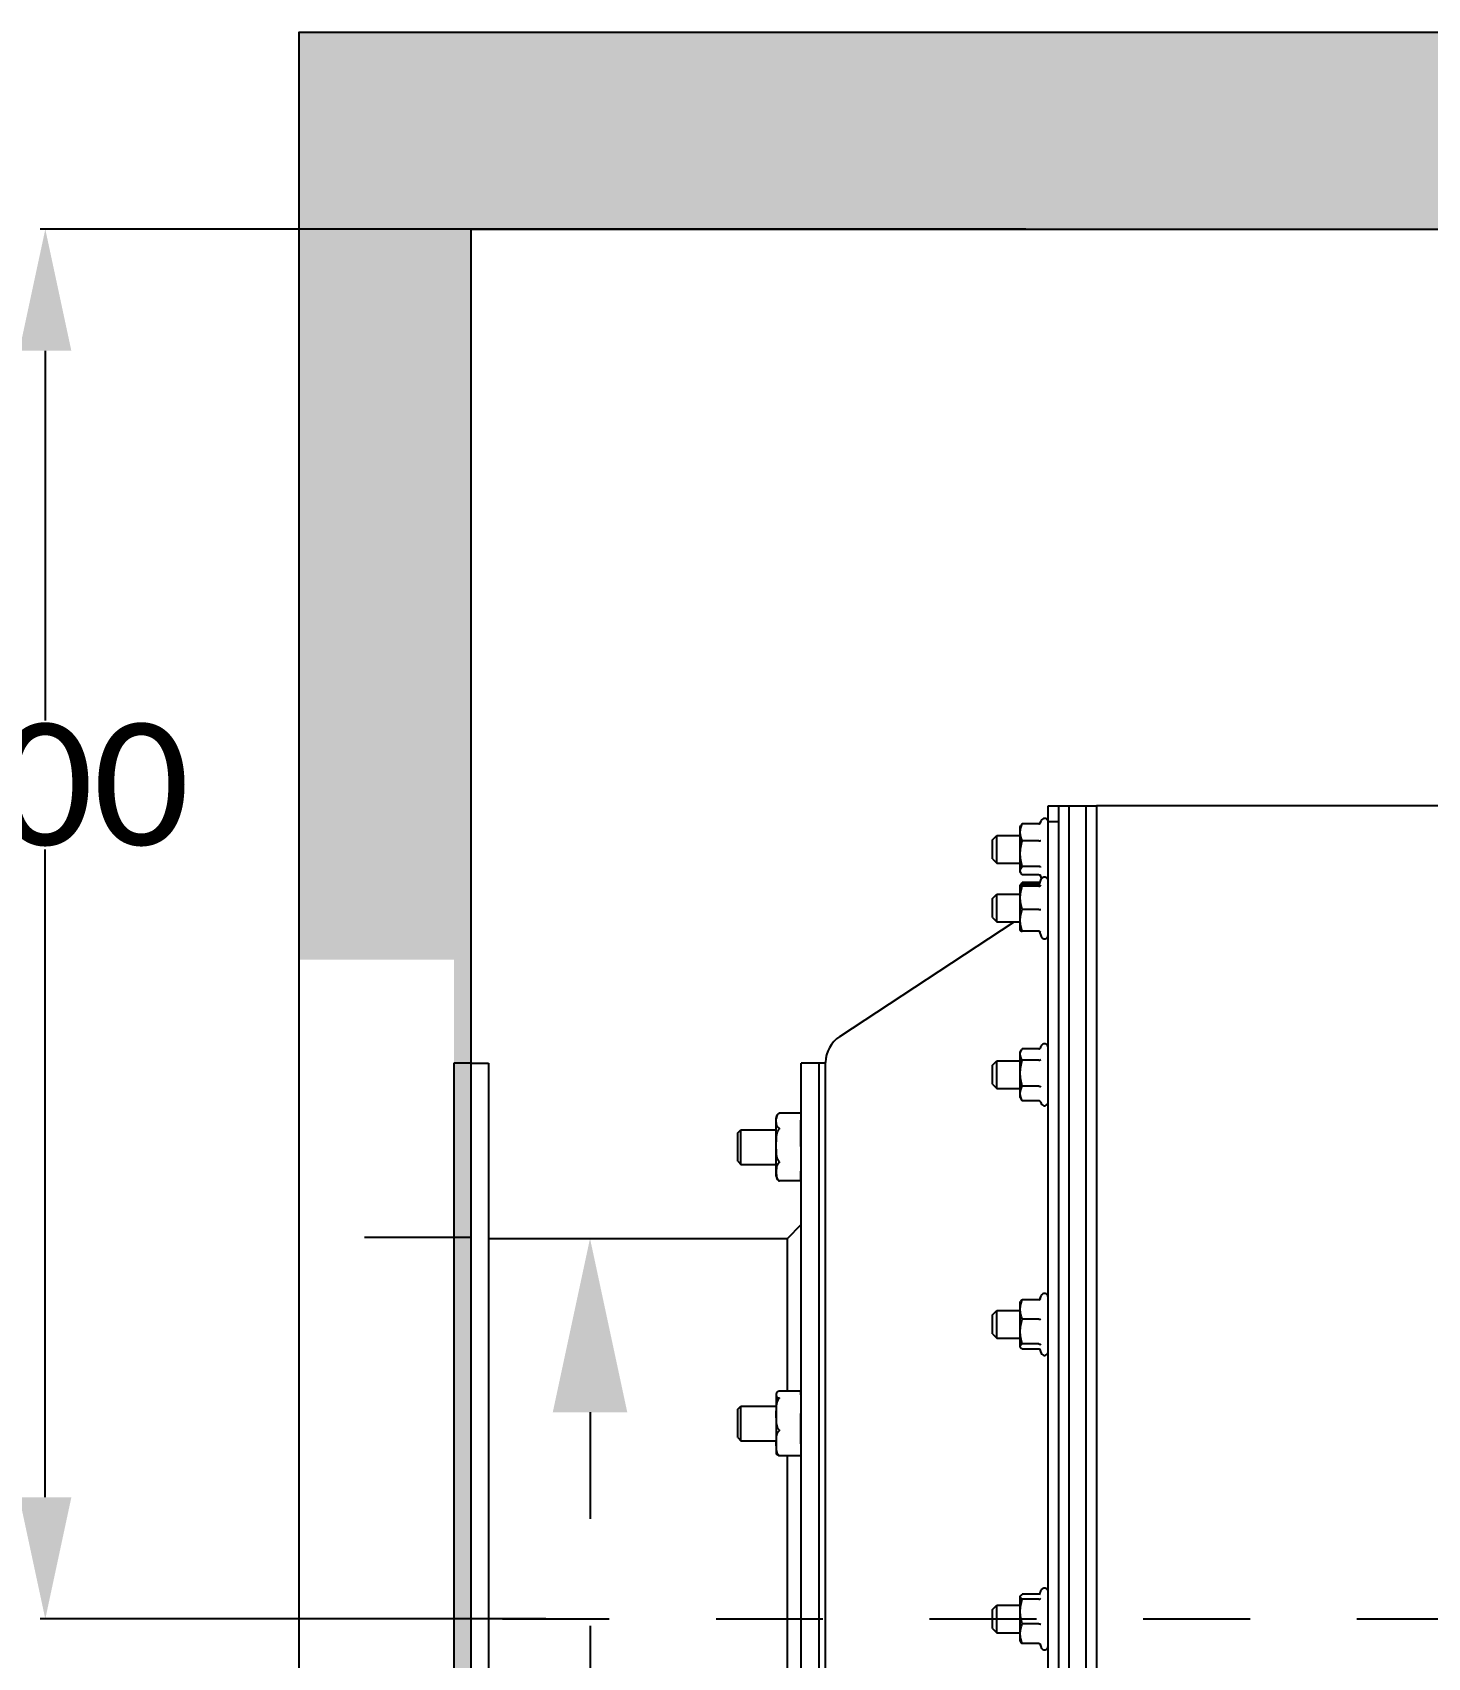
# Model space of a CAD drawing. Header units: millimetres. Extents: x 6781 to 13993, y -7973 to 4183.
# Drawn here: x 10016.4 to 10417.9, y -1664.2 to -1196.5 of the extents above; entities that cross this region are included whole.
import ezdxf

# ---------------------------------------------------------------- set-up
doc = ezdxf.new("R2010")
doc.units = ezdxf.units.MM
doc.header["$LTSCALE"] = 307.34
doc.header["$PDMODE"] = 3
doc.header["$PDSIZE"] = 8
doc.linetypes.add('DASHED', pattern=[0.2, 0.1, -0.1])
doc.layers.get('0').update_dxf_attribs({"linetype": 'CONTINUOUS'})
doc.layers.get('Defpoints').update_dxf_attribs({"linetype": 'CONTINUOUS'})
doc.styles.get("Standard").update_dxf_attribs({"font": 'calibri.ttf'})
doc.dimstyles.get("Standard").update_dxf_attribs({"dimtxt": 35, "dimasz": 35, "dimexe": 1.5, "dimexo": 1, "dimtad": 1, "dimdsep": 46, "dimtxsty": 'Standard', "dimblk": '_FILLED', "dimblk1": '_FILLED', "dimblk2": '_FILLED', "dimcen": 0.09, "dimazin": 2, "dimtol": 1, "dimtp": 0.01, "dimtm": 0.01, "dimtfac": 1, "dimtofl": 0, "dimtmove": 0, "dimatfit": 3, "dimldrblk": '_FILLED', "dimfxl": 1, "dimtolj": 1, "dimarcsym": 0})

# ---------------------------------------------------------------- blocks, each defined once
blk = doc.blocks.new('_FILLED')
at = {"color": 0, "linetype": 'ByBlock'}
blk.add_solid([(0, 0), (-1, 0.2143), (-1, -0.2143)], dxfattribs=at)
blk = doc.blocks.new('*D917')
at = {"color": 0, "linetype": 'Continuous', "lineweight": -2}
for p, q in [((10302.23, -1253.11), (10018.57, -1253.11)), ((10020.07, -1288.11), (10020.07, -1394.56)), ((10020.07, -1618.11), (10020.07, -1431.67)), ((10164.1, -1653.11), (10018.57, -1653.11))]:
    blk.add_line(p, q, dxfattribs=at)
at = {"layer": 'Defpoints', "color": 0}
for p in [(10020.07, -1253.11), (10303.23, -1253.11), (10165.1, -1653.11)]:
    blk.add_point(p, dxfattribs=at)
at = {"color": 0, "linetype": 'ByBlock', "lineweight": -2, "xscale": 35, "yscale": 35, "zscale": 35}
for p, rotation in [((10020.07, -1253.11), 90), ((10020.07, -1653.11), 270)]:
    blk.add_blockref('_FILLED', p, dxfattribs=dict(at, rotation=rotation))
at = {"color": 0, "lineweight": 25, "insert": (10020.07, -1413.11), "char_height": 35, "attachment_point": 5}
blk.add_mtext('\\A1;\\A1;400', dxfattribs=at)
blk = doc.blocks.new('*D919')
at = {"color": 0, "linetype": 'DASHED', "lineweight": -2}
for p, q in [((10177.32, -1543.61), (10178.34, -1543.61)), ((10176.84, -1593.61), (10176.84, -1712.61)), ((10176.84, -1762.61), (10176.84, -1819.62)), ((10177.32, -1762.61), (10178.34, -1762.61)), ((10176.84, -1819.62), (10126.84, -1819.62))]:
    blk.add_line(p, q, dxfattribs=at)
at = {"layer": 'Defpoints', "color": 0}
for p in [(10176.32, -1543.61), (10176.32, -1762.61), (10176.84, -1762.61)]:
    blk.add_point(p, dxfattribs=at)
at = {"color": 0, "linetype": 'ByBlock', "lineweight": -2, "xscale": 50, "yscale": 50, "zscale": 50}
for p, rotation in [((10176.84, -1543.61), 90), ((10176.84, -1762.61), 270)]:
    blk.add_blockref('_FILLED', p, dxfattribs=dict(at, rotation=rotation))
at = {"color": 0, "lineweight": 25, "insert": (10086.79, -1819.62), "char_height": 35, "attachment_point": 5}
blk.add_mtext('\\A1;220', dxfattribs=at)

msp = doc.modelspace()

# ---------------------------------------------------------------- hatches: boundary and pattern name
at = {"linetype": 'Continuous', "lineweight": 25}
h = msp.add_hatch(dxfattribs=at)
h.set_pattern_fill('AR-SAND', color=0)
h.set_pattern_definition([(37.5, (6054.38, -4100.936), (-1.60003, 48.94132), [0, -38.608, 0, -43.18, 0, -41.275]), (7.5, (6054.38, -4100.936), (44.9523, 71.6825), [0, -20.828, 0, -34.798, 0, -13.335]), (327.5, (6023.138, -4100.936), (79.09924, 0.14372), [0, -12.7, 0, -45.72, 0, -59.69]), (317.5, (6023.14, -4100.936), (76.35565, 22.2929), [0, -6.35, 0, -29.972, 0, -34.29])])
h.paths.add_polyline_path([(10093.01789, -1463.33666), (10093.01789, -1682.61714), (10137.64937, -1682.61714), (10137.64937, -1463.33666)])
h.paths.add_polyline_path([(10142.64937, -1253.11222), (11916.29529, -1253.11222), (11916.29529, -1196.49948), (10093.01789, -1196.49948), (10093.01789, -1253.11222), (10093.01789, -2238.37461), (10142.64937, -2238.37461)])

# ---------------------------------------------------------------- linework, layer by layer
at = {"color": 0, "linetype": 'Continuous', "lineweight": 25}
for p, q in [((10142.64937, -1573.11222), (10142.64937, -1253.11222)), ((10308.64937, -1887.11222), (10308.64937, -1419.11222)), ((10308.64937, -1419.11222), (10319.64937, -1419.11222)), ((10311.64937, -1419.11222), (10311.64937, -1887.11222)), ((10314.64937, -1419.11222), (10314.64937, -1887.11222)), ((10319.64937, -1887.11993), (10319.64937, -1419.10451)), ((10319.64937, -1419.10451), (10322.64937, -1419.10451)), ((10322.64937, -1419.10451), (10322.64937, -1887.11993)), ((10783.59806, -1419.11222), (10322.64937, -1419.11222)), ((10300.64937, -1425.11222), (10300.86865, -1424.7324)), ((10300.64937, -1438.11222), (10300.64937, -1425.11222)), ((10306.0423, -1424.2414), (10301.22992, -1424.2414)), ((10306.43375, -1424.05614), (10306.68499, -1423.36584)), ((10308.64937, -1423.60846), (10311.64937, -1423.60846)), ((10292.64937, -1428.86222), (10293.89937, -1427.61222)), ((10292.64937, -1434.36222), (10292.64937, -1428.86222)), ((10293.89937, -1435.61222), (10293.89937, -1427.61222)), ((10293.89937, -1427.61222), (10300.64937, -1427.61222)), ((10306.0423, -1429.15289), (10301.22992, -1429.15289)), ((10292.64937, -1434.36222), (10293.89937, -1435.61222)), ((10293.89937, -1435.61222), (10300.64937, -1435.61222)), ((10300.64937, -1438.11222), (10300.86865, -1438.49203)), ((10306.0423, -1436.52371), (10301.22992, -1436.52371)), ((10306.0423, -1438.98303), (10301.22992, -1438.98303)), ((10306.17358, -1441.63161), (10306.68499, -1440.22653)), ((10306.31807, -1438.85047), (10306.68499, -1439.85859)), ((10306.31866, -1438.84978), (10306.31887, -1438.85037)), ((10292.64937, -1445.7229), (10293.89937, -1444.4729)), ((10293.89937, -1452.4729), (10293.89937, -1444.4729)), ((10293.89937, -1444.4729), (10300.64937, -1444.4729)), ((10300.64937, -1454.9729), (10300.64937, -1441.98416)), ((10300.65591, -1441.96156), (10300.85093, -1441.62377)), ((10306.0423, -1441.12136), (10301.22992, -1441.12136)), ((10306.0423, -1441.76337), (10301.22992, -1441.76337)), ((10306.0423, -1442.20494), (10301.22992, -1442.20494)), ((10306.17393, -1441.63173), (10306.17344, -1441.63303)), ((10292.64937, -1451.2229), (10292.64937, -1445.7229)), ((10306.0423, -1448.91446), (10301.22992, -1448.91446)), ((10248.709, -1485.44619), (10298.91832, -1452.4729)), ((10292.64937, -1451.2229), (10293.89937, -1452.4729)), ((10293.89937, -1452.4729), (10300.64937, -1452.4729)), ((10300.64937, -1454.9729), (10300.65588, -1454.98418)), ((10306.0423, -1455.18242), (10301.22992, -1455.18242)), ((10306.17392, -1455.31406), (10306.17344, -1455.31279)), ((10306.17358, -1455.31418), (10306.68499, -1456.71927)), ((10300.64937, -1489.98806), (10301.06743, -1489.26396)), ((10300.64937, -1502.98806), (10300.64937, -1489.98806)), ((10306.0423, -1489.00197), (10301.22992, -1489.00197)), ((10306.45346, -1488.87898), (10306.68499, -1488.24169)), ((10142.64937, -1813.11222), (10142.64937, -1493.11222)), ((10142.64937, -1493.11222), (10147.64937, -1493.11222)), ((10147.64937, -1493.11222), (10147.64937, -1813.11222)), ((10237.64937, -1813.11222), (10237.64937, -1493.11222)), ((10244.64937, -1493.11222), (10237.64937, -1493.11222)), ((10242.64937, -1493.11222), (10242.64937, -1813.11222)), ((10244.64937, -1813.25543), (10244.64937, -1492.96901)), ((10292.64937, -1493.73807), (10293.89937, -1492.48807)), ((10292.64937, -1499.23807), (10292.64937, -1493.73807)), ((10293.89937, -1500.48807), (10293.89937, -1492.48807)), ((10293.89937, -1492.48807), (10300.64937, -1492.48807)), ((10306.0423, -1492.2772), (10301.22992, -1492.2772)), ((10292.64937, -1499.23807), (10293.89937, -1500.48807)), ((10293.89937, -1500.48807), (10300.64937, -1500.48807)), ((10306.0423, -1499.76329), (10301.22992, -1499.76329)), ((10300.64937, -1502.98806), (10301.06743, -1503.71217)), ((10306.0423, -1503.97415), (10301.22992, -1503.97415)), ((10306.52407, -1504.2923), (10306.68499, -1504.73443)), ((10306.56325, -1504.37941), (10306.55226, -1504.35124)), ((10230.44937, -1525.71688), (10230.44937, -1508.88697)), ((10230.47626, -1508.88922), (10230.47689, -1508.8823)), ((10230.47636, -1508.88922), (10230.47694, -1508.8823)), ((10237.56886, -1507.54776), (10231.32987, -1507.54776)), ((10237.44937, -1509.59245), (10237.44937, -1517.11087)), ((10237.44937, -1509.59245), (10237.64937, -1509.59245)), ((10237.64937, -1510.03418), (10237.44937, -1510.03418)), ((10219.34937, -1513.22193), (10220.26937, -1512.30193)), ((10219.34937, -1521.38193), (10219.34937, -1513.22193)), ((10220.26937, -1522.30193), (10220.26937, -1512.30193)), ((10220.26937, -1512.30193), (10230.44937, -1512.30193)), ((10237.44937, -1511.05193), (10237.64937, -1511.05193)), ((10237.64937, -1517.11087), (10237.44937, -1517.11087)), ((10219.34937, -1521.38193), (10220.26937, -1522.30193)), ((10220.26937, -1522.30193), (10230.44937, -1522.30193)), ((10237.44937, -1524.26605), (10237.44937, -1527.0561)), ((10237.44937, -1524.26605), (10237.64937, -1524.26605)), ((10237.44937, -1527.0561), (10231.32987, -1527.0561)), ((10237.64937, -1524.76074), (10237.44937, -1524.76074)), ((10237.64937, -1525.46515), (10237.44937, -1525.46515)), ((10237.58167, -1526.86894), (10237.44937, -1526.86894)), ((10233.64937, -1543.61222), (10237.64937, -1539.61222)), ((10147.64937, -1543.61222), (10233.64937, -1543.61222)), ((10233.64937, -1587.56072), (10233.64937, -1543.61222)), ((10300.64937, -1561.84784), (10300.72799, -1561.71166)), ((10300.64937, -1574.84784), (10300.64937, -1561.84784)), ((10306.0423, -1561.22487), (10301.22992, -1561.22487)), ((10306.30308, -1561.15075), (10306.68499, -1560.10146)), ((10292.64937, -1565.59784), (10293.89937, -1564.34784)), ((10292.64937, -1571.09784), (10292.64937, -1565.59784)), ((10293.89937, -1572.34784), (10293.89937, -1564.34784)), ((10293.89937, -1564.34784), (10300.64937, -1564.34784)), ((10292.64937, -1571.09784), (10293.89937, -1572.34784)), ((10306.0423, -1566.83514), (10301.22992, -1566.83514)), ((10293.89937, -1572.34784), (10300.64937, -1572.34784)), ((10300.64937, -1574.84784), (10300.72799, -1574.98401)), ((10306.0423, -1573.9581), (10301.22992, -1573.9581)), ((10306.0423, -1575.4708), (10301.22992, -1575.4708)), ((10306.22259, -1575.32074), (10306.22364, -1575.32364)), ((10306.22264, -1575.3239), (10306.68499, -1576.59421)), ((10230.44937, -1588.44281), (10230.44937, -1605.2727)), ((10237.44937, -1587.56072), (10231.29912, -1587.56072)), ((10237.44937, -1587.56072), (10237.44937, -1588.59563)), ((10237.64937, -1588.59563), (10237.44937, -1588.59563)), ((10219.34937, -1592.77775), (10220.26937, -1591.85775)), ((10219.34937, -1600.93775), (10219.34937, -1592.77775)), ((10220.26937, -1601.85775), (10220.26937, -1591.85775)), ((10220.26937, -1591.85775), (10230.44937, -1591.85775)), ((10237.44937, -1593.94514), (10237.44937, -1602.73475)), ((10237.44937, -1593.94514), (10237.64937, -1593.94514)), ((10219.34937, -1600.93775), (10220.26937, -1601.85775)), ((10220.26937, -1601.85775), (10230.44937, -1601.85775)), ((10237.64937, -1602.73475), (10237.44937, -1602.73475)), ((10237.59961, -1606.15479), (10231.29912, -1606.15479)), ((10233.64937, -1700.61836), (10233.64937, -1606.15479)), ((10306.0423, -1646.02102), (10301.22992, -1646.02102)), ((10306.21678, -1646.15512), (10306.21573, -1646.15798)), ((10306.21584, -1646.15483), (10306.68499, -1644.86585)), ((10292.64937, -1650.36222), (10293.89937, -1649.11222)), ((10292.64937, -1655.86222), (10292.64937, -1650.36222)), ((10293.89937, -1657.11222), (10293.89937, -1649.11222)), ((10293.89937, -1649.11222), (10300.64937, -1649.11222)), ((10300.64937, -1646.61222), (10300.71796, -1646.4934)), ((10300.64937, -1659.61222), (10300.64937, -1646.61222)), ((10306.0423, -1647.43678), (10301.22992, -1647.43678)), ((10306.0423, -1654.52798), (10301.22992, -1654.52798)), ((10292.64937, -1655.86222), (10293.89937, -1657.11222)), ((10293.89937, -1657.11222), (10300.64937, -1657.11222)), ((10300.64937, -1659.61222), (10300.71796, -1659.73103)), ((10306.0423, -1660.20341), (10301.22992, -1660.20341)), ((10306.28836, -1660.26885), (10306.68499, -1661.35859))]:
    msp.add_line(p, q, dxfattribs=at)
at = {"linetype": 'DASHED', "lineweight": 25}
for p, q in [((10142.64937, -1493.11222), (10137.64937, -1493.11222)), ((10142.64937, -1543.33666), (10093.01789, -1543.33666))]:
    msp.add_line(p, q, dxfattribs=at)
at = {"linetype": 'Continuous', "lineweight": 25}
msp.add_line((10137.64937, -1493.11222), (10137.64937, -1813.11222), dxfattribs=at)
at = {"color": 0, "linetype": 'DASHED', "lineweight": 25}
msp.add_line((10151.64937, -1653.11222), (11018.32138, -1653.11222), dxfattribs=at)
at = {"color": 0, "linetype": 'Continuous', "lineweight": 25}
for points in [[(10142.64937, -1253.11222), (11916.29529, -1253.11222), (11916.29529, -1196.49948), (10093.01789, -1196.49948), (10093.01789, -1253.11222)], [(10093.01789, -1253.11222), (10093.01789, -2238.37461), (10142.64937, -2238.37461), (10142.64937, -1253.11222)], [(10306.06724, -1441.79255), (10306.06452, -1441.79397), (10306.05814, -1441.79748), (10306.05588, -1441.79882), (10306.05782, -1441.79751), (10306.06552, -1441.79172), (10306.07797, -1441.78102), (10306.09444, -1441.76462), (10306.11567, -1441.73943), (10306.1398, -1441.70387), (10306.16314, -1441.6587), (10306.17344, -1441.63303)], [(10306.17344, -1455.31279), (10306.16314, -1455.28711), (10306.13979, -1455.24193), (10306.11567, -1455.20637), (10306.09843, -1455.18593)]]:
    msp.add_lwpolyline(points, dxfattribs=at)
for centre, radius, start, end in [((10305.93292, -1423.60873), 0.67223, 331.2146735, 339.6617129), ((10307.63664, -1423.71222), 1.01272, 22.2222222, 160), ((10307.63664, -1440.5729), 1.01272, 0, 160), ((10307.63664, -1439.51222), 1.01272, 200, 211.6042836), ((10307.63664, -1439.51222), 1.01272, 328.4101647, 0), ((10306.04196, -1441.25756), 0.50583, 270.0135533, 276.4232073), ((10307.63664, -1456.3729), 1.01272, 200, 0), ((10253.64937, -1492.96901), 9, 123.2935633, 180), ((10305.41123, -1491.77462), 5.01706, 146.4514414, 149.9720584), ((10307.63664, -1488.58806), 1.01272, 0, 160), ((10305.4169, -1501.1977), 5.02389, 210.0330714, 213.5489814), ((10305.91807, -1504.61471), 0.68674, 22.5622118, 28.0159757), ((10307.63664, -1504.38806), 1.01272, 200, 0), ((10231.92937, -1508.88697), 1.48, 131.321675, 180), ((10234.65491, -1509.26551), 4.19556, 174.8543089, 175.7977962), ((10231.8247, -1508.73729), 1.30122, 148.6363185, 150.77222), ((10231.76762, -1508.70125), 1.23372, 131.3755347, 148.6856852), ((10231.92937, -1525.71688), 1.48, 180, 228.678325), ((10307.63664, -1560.44784), 1.01272, 0, 160), ((10307.63664, -1576.24784), 1.01272, 200, 0), ((10231.92937, -1588.4428), 1.48, 169.4926607, 180), ((10231.92937, -1605.27271), 1.48, 180, 190.5073393), ((10307.63664, -1645.21222), 1.01272, 0, 160), ((10307.63664, -1661.01222), 1.01272, 200, 0)]:
    msp.add_arc(centre, radius, start, end, dxfattribs=at)
for points, knots in [([(10300.64937, -1426.69714), (10300.64937, -1426.28015), (10300.76479, -1425.43208), (10301.05685, -1424.63373), (10301.22992, -1424.2414)], [0, 0, 0, 0, 0.493017324, 1, 1, 1, 1]), ([(10301.22992, -1424.2414), (10301.19478, -1424.28129), (10301.06326, -1424.43625), (10300.944, -1424.60236), (10300.86902, -1424.73243)], [0, 0, 0, 0, 0.261517946, 1, 1, 1, 1]), ([(10306.0423, -1424.2414), (10306.1162, -1424.24142), (10306.26514, -1424.20397), (10306.38444, -1424.11086), (10306.43394, -1424.0563)], [0, 0, 0, 0, 0.500782916, 1, 1, 1, 1]), ([(10301.22992, -1429.15289), (10301.05685, -1428.76057), (10300.76498, -1427.96216), (10300.64937, -1427.11414), (10300.64937, -1426.69714)], [0, 0, 0, 0, 0.506977623, 1, 1, 1, 1]), ([(10300.64937, -1432.8383), (10300.64937, -1432.21524), (10300.76078, -1430.96661), (10301.054, -1429.75138), (10301.22992, -1429.15289)], [0, 0, 0, 0, 0.499701303, 1, 1, 1, 1]), ([(10306.04208, -1429.15288), (10306.15033, -1429.15291), (10306.33019, -1429.13301), (10306.50881, -1429.06877), (10306.56325, -1429.01975)], [0, 0, 0, 0, 0.596379764, 1, 1, 1, 1]), ([(10301.22992, -1436.52371), (10301.054, -1435.92523), (10300.76097, -1434.70996), (10300.64937, -1433.46136), (10300.64937, -1432.8383)], [0, 0, 0, 0, 0.50029841, 1, 1, 1, 1]), ([(10300.64937, -1437.75337), (10300.64937, -1437.53971), (10300.78453, -1437.07897), (10301.0666, -1436.70909), (10301.22992, -1436.52371)], [0, 0, 0, 0, 0.463752091, 1, 1, 1, 1]), ([(10300.86907, -1438.492), (10300.83482, -1438.43257), (10300.716, -1438.20348), (10300.64937, -1437.94321), (10300.64937, -1437.75337)], [0, 0, 0, 0, 0.265419785, 1, 1, 1, 1]), ([(10301.22992, -1438.98303), (10301.19478, -1438.94314), (10301.06328, -1438.78818), (10300.94404, -1438.62207), (10300.86907, -1438.492)], [0, 0, 0, 0, 0.261523602, 1, 1, 1, 1]), ([(10306.43397, -1439.16827), (10306.38442, -1439.1137), (10306.26506, -1439.02052), (10306.11603, -1438.983), (10306.04208, -1438.98302)], [0, 0, 0, 0, 0.499197669, 1, 1, 1, 1]), ([(10306.56325, -1436.78959), (10306.51909, -1436.7102), (10306.3573, -1436.57047), (10306.15291, -1436.5237), (10306.0423, -1436.52371)], [0, 0, 0, 0, 0.450958758, 1, 1, 1, 1]), ([(10301.22992, -1442.20494), (10301.14961, -1442.18857), (10301.00761, -1442.15818), (10300.82378, -1442.10359), (10300.70699, -1442.05982), (10300.64937, -1442.00715), (10300.64937, -1441.98416)], [0, 0, 0, 0, 0.386672176, 0.688312366, 0.891510524, 1, 1, 1, 1]), ([(10300.64937, -1445.5597), (10300.64937, -1444.99213), (10300.76145, -1443.85182), (10301.0545, -1442.74816), (10301.22992, -1442.20494)], [0, 0, 0, 0, 0.498563985, 1, 1, 1, 1]), ([(10300.65597, -1441.96162), (10300.65662, -1441.96051), (10300.65801, -1441.9583), (10300.65953, -1441.95616), (10300.66033, -1441.9551)], [0, 0, 0, 0, 0.490416763, 1, 1, 1, 1]), ([(10300.66033, -1441.9551), (10300.67677, -1441.93322), (10300.74089, -1441.89613), (10300.86153, -1441.85142), (10301.03106, -1441.80577), (10301.15911, -1441.77781), (10301.22992, -1441.76337)], [0, 0, 0, 0, 0.13538647, 0.350938119, 0.642518295, 1, 1, 1, 1]), ([(10300.71816, -1441.91087), (10300.72655, -1441.88662), (10300.76377, -1441.78781), (10300.81121, -1441.693), (10300.85113, -1441.62378)], [0, 0, 0, 0, 0.243052957, 1, 1, 1, 1]), ([(10300.85113, -1441.62378), (10300.87601, -1441.58065), (10300.98773, -1441.40266), (10301.12173, -1441.2395), (10301.22992, -1441.12136)], [0, 0, 0, 0, 0.237148951, 1, 1, 1, 1]), ([(10306.0423, -1441.12136), (10306.0781, -1441.12138), (10306.21952, -1441.10485), (10306.34915, -1441.02516), (10306.42231, -1440.94906)], [0, 0, 0, 0, 0.253211036, 1, 1, 1, 1]), ([(10306.0423, -1442.20494), (10306.1549, -1442.20495), (10306.37485, -1442.1349), (10306.52197, -1441.96033), (10306.56324, -1441.86562)], [0, 0, 0, 0, 0.521491744, 1, 1, 1, 1]), ([(10301.22992, -1448.91446), (10301.0545, -1448.37124), (10300.76164, -1447.26755), (10300.64937, -1446.12728), (10300.64937, -1445.5597)], [0, 0, 0, 0, 0.501434908, 1, 1, 1, 1]), ([(10300.64937, -1452.04844), (10300.64937, -1451.51789), (10300.76202, -1450.44971), (10301.05492, -1449.42072), (10301.22992, -1448.91446)], [0, 0, 0, 0, 0.497606733, 1, 1, 1, 1]), ([(10306.04208, -1448.91445), (10306.14956, -1448.91444), (10306.32327, -1448.91977), (10306.4976, -1448.92776), (10306.56325, -1448.93837)], [0, 0, 0, 0, 0.61776213, 1, 1, 1, 1]), ([(10301.22992, -1455.18242), (10301.05492, -1454.67617), (10300.76221, -1453.64714), (10300.64937, -1452.57899), (10300.64937, -1452.04844)], [0, 0, 0, 0, 0.502391474, 1, 1, 1, 1]), ([(10300.65596, -1454.98418), (10300.65661, -1454.98528), (10300.658, -1454.9875), (10300.65952, -1454.98963), (10300.66031, -1454.9907)], [0, 0, 0, 0, 0.490427871, 1, 1, 1, 1]), ([(10300.66031, -1454.9907), (10300.67674, -1455.01258), (10300.74084, -1455.04968), (10300.86148, -1455.09438), (10301.03104, -1455.14002), (10301.1591, -1455.16799), (10301.22992, -1455.18242)], [0, 0, 0, 0, 0.13532321, 0.350867545, 0.642490406, 1, 1, 1, 1]), ([(10306.56325, -1455.54564), (10306.53266, -1455.47053), (10306.43709, -1455.32877), (10306.29099, -1455.23795), (10306.21082, -1455.2107)], [0, 0, 0, 0, 0.489219166, 1, 1, 1, 1]), ([(10300.64937, -1490.63959), (10300.64937, -1490.40551), (10300.73393, -1489.92029), (10300.94299, -1489.48002), (10301.06755, -1489.26397)], [0, 0, 0, 0, 0.484173926, 1, 1, 1, 1]), ([(10301.22992, -1492.2772), (10301.06182, -1492.02309), (10300.77375, -1491.50776), (10300.64937, -1490.92038), (10300.64937, -1490.63959)], [0, 0, 0, 0, 0.520401162, 1, 1, 1, 1]), ([(10306.04208, -1489.00198), (10306.07657, -1489.002), (10306.21341, -1488.98639), (10306.33915, -1488.91059), (10306.4112, -1488.83804)], [0, 0, 0, 0, 0.25224191, 1, 1, 1, 1]), ([(10300.64937, -1496.02025), (10300.64937, -1495.38751), (10300.76068, -1494.11997), (10301.05392, -1492.88531), (10301.22992, -1492.2772)], [0, 0, 0, 0, 0.4998705, 1, 1, 1, 1]), ([(10301.22992, -1499.76329), (10301.05392, -1499.15518), (10300.76088, -1497.9205), (10300.64937, -1496.65298), (10300.64937, -1496.02025)], [0, 0, 0, 0, 0.500129334, 1, 1, 1, 1]), ([(10306.0423, -1492.2772), (10306.09982, -1492.27719), (10306.29021, -1492.25754), (10306.48933, -1492.16319), (10306.56324, -1492.04925)], [0, 0, 0, 0, 0.297479235, 1, 1, 1, 1]), ([(10300.64937, -1501.86872), (10300.64937, -1501.5102), (10300.76733, -1500.77459), (10301.05846, -1500.09653), (10301.22992, -1499.76329)], [0, 0, 0, 0, 0.488926921, 1, 1, 1, 1]), ([(10306.04208, -1499.76327), (10306.151, -1499.76324), (10306.33712, -1499.79143), (10306.51324, -1499.88064), (10306.56325, -1499.9406)], [0, 0, 0, 0, 0.58245558, 1, 1, 1, 1]), ([(10301.22992, -1503.97415), (10301.05846, -1503.64092), (10300.76751, -1502.96281), (10300.64937, -1502.22725), (10300.64937, -1501.86872)], [0, 0, 0, 0, 0.511065162, 1, 1, 1, 1]), ([(10306.52434, -1504.29214), (10306.47735, -1504.20384), (10306.34365, -1504.04511), (10306.14186, -1503.97411), (10306.0423, -1503.97415)], [0, 0, 0, 0, 0.501156868, 1, 1, 1, 1]), ([(10230.68914, -1511.3337), (10230.49266, -1510.98262), (10230.45163, -1510.34676), (10230.4509, -1509.55507), (10230.45603, -1509.15619), (10230.47063, -1508.95808)], [0, 0, 0, 0, 0.503180719, 0.751548383, 1, 1, 1, 1]), ([(10230.47689, -1508.8823), (10230.48294, -1508.81656), (10230.51432, -1508.5485), (10230.58929, -1508.28035), (10230.68915, -1508.10192)], [0, 0, 0, 0, 0.244062716, 1, 1, 1, 1]), ([(10230.95214, -1507.77547), (10230.97268, -1507.75742), (10231.06446, -1507.68196), (10231.16697, -1507.61965), (10231.2494, -1507.58008)], [0, 0, 0, 0, 0.230222754, 1, 1, 1, 1]), ([(10231.32987, -1507.54776), (10231.31957, -1507.54783), (10231.29276, -1507.56206), (10231.26621, -1507.57202), (10231.2494, -1507.58008)], [0, 0, 0, 0, 0.35584191, 1, 1, 1, 1]), ([(10230.68914, -1520.40699), (10230.54261, -1519.82802), (10230.45222, -1518.62488), (10230.45161, -1516.83378), (10230.45221, -1515.04268), (10230.54262, -1513.83954), (10230.68915, -1513.26058)], [0, 0, 0, 0, 0.249796525, 0.49999982, 0.750203214, 1, 1, 1, 1]), ([(10231.2494, -1511.85549), (10231.1209, -1511.79381), (10230.90317, -1511.6442), (10230.74567, -1511.43472), (10230.68914, -1511.3337)], [0, 0, 0, 0, 0.551825853, 1, 1, 1, 1]), ([(10230.68915, -1513.26058), (10230.74206, -1513.0515), (10230.8754, -1512.64069), (10231.10189, -1512.26321), (10231.2494, -1512.10664)], [0, 0, 0, 0, 0.500649685, 1, 1, 1, 1]), ([(10231.2494, -1511.85549), (10231.26984, -1511.8653), (10231.30991, -1511.88975), (10231.33087, -1511.93599), (10231.33087, -1511.95908)], [0, 0, 0, 0, 0.495363417, 1, 1, 1, 1]), ([(10231.33087, -1511.95908), (10231.33087, -1511.97232), (10231.31831, -1512.02928), (10231.27945, -1512.07475), (10231.2494, -1512.10664)], [0, 0, 0, 0, 0.23209455, 1, 1, 1, 1]), ([(10230.68917, -1522.46047), (10230.54968, -1522.76238), (10230.44972, -1523.43326), (10230.45272, -1524.41787), (10230.44972, -1525.40247), (10230.54968, -1526.07335), (10230.68917, -1526.37526)], [0, 0, 0, 0, 0.251826003, 0.499999953, 0.748173888, 1, 1, 1, 1]), ([(10231.2494, -1521.56081), (10231.10191, -1521.40425), (10230.87544, -1521.0268), (10230.74205, -1520.61605), (10230.68914, -1520.40699)], [0, 0, 0, 0, 0.499348238, 1, 1, 1, 1]), ([(10231.2494, -1521.82848), (10231.11707, -1521.90543), (10230.89468, -1522.0947), (10230.74445, -1522.34081), (10230.68917, -1522.46047)], [0, 0, 0, 0, 0.537319773, 1, 1, 1, 1]), ([(10231.2494, -1521.56081), (10231.28883, -1521.60266), (10231.35228, -1521.679), (10231.31086, -1521.78719), (10231.27009, -1521.81646), (10231.2494, -1521.82848)], [0, 0, 0, 0, 0.540768986, 0.774979675, 1, 1, 1, 1]), ([(10237.64933, -1521.82848), (10237.62874, -1521.81651), (10237.58905, -1521.78649), (10237.55645, -1521.70897), (10237.59282, -1521.62762), (10237.6288, -1521.58259), (10237.64933, -1521.56081)], [0, 0, 0, 0, 0.222550802, 0.455570037, 0.720335533, 1, 1, 1, 1]), ([(10230.68917, -1526.37526), (10230.74446, -1526.49492), (10230.89468, -1526.74103), (10231.11707, -1526.9303), (10231.2494, -1527.00725)], [0, 0, 0, 0, 0.462680055, 1, 1, 1, 1]), ([(10230.95214, -1526.82838), (10230.97268, -1526.84644), (10231.06446, -1526.9219), (10231.16697, -1526.98421), (10231.2494, -1527.02377)], [0, 0, 0, 0, 0.230222754, 1, 1, 1, 1]), ([(10231.2494, -1527.00725), (10231.26914, -1527.01873), (10231.27711, -1527.02538), (10231.33844, -1527.05615), (10231.32987, -1527.0561)], [0, 0, 0, 0, 0.726963031, 1, 1, 1, 1]), ([(10231.32987, -1527.0561), (10231.31957, -1527.05603), (10231.29276, -1527.04179), (10231.26621, -1527.03184), (10231.2494, -1527.02377)], [0, 0, 0, 0, 0.35584191, 1, 1, 1, 1]), ([(10300.64937, -1564.03), (10300.64937, -1563.55455), (10300.76367, -1562.59352), (10301.05572, -1561.67595), (10301.22992, -1561.22487)], [0, 0, 0, 0, 0.495776851, 1, 1, 1, 1]), ([(10301.22992, -1561.22487), (10301.12453, -1561.29845), (10300.93875, -1561.4416), (10300.78125, -1561.62014), (10300.72834, -1561.71167)], [0, 0, 0, 0, 0.548684598, 1, 1, 1, 1]), ([(10301.22992, -1566.83514), (10301.05571, -1566.38405), (10300.76354, -1565.46651), (10300.64937, -1564.50546), (10300.64937, -1564.03)], [0, 0, 0, 0, 0.504225335, 1, 1, 1, 1]), ([(10306.0423, -1566.83514), (10306.15, -1566.8351), (10306.32518, -1566.82227), (10306.50289, -1566.78667), (10306.56324, -1566.75325)], [0, 0, 0, 0, 0.60953856, 1, 1, 1, 1]), ([(10300.64937, -1570.39662), (10300.64937, -1569.79436), (10300.76101, -1568.58637), (10301.05417, -1567.41292), (10301.22992, -1566.83514)], [0, 0, 0, 0, 0.49931044, 1, 1, 1, 1]), ([(10301.22992, -1573.9581), (10301.05417, -1573.38032), (10300.7612, -1572.20684), (10300.64937, -1570.99888), (10300.64937, -1570.39662)], [0, 0, 0, 0, 0.500688991, 1, 1, 1, 1]), ([(10300.64937, -1574.71445), (10300.64937, -1574.57674), (10300.76354, -1574.35709), (10300.99593, -1574.13129), (10301.14699, -1574.01601), (10301.22992, -1573.9581)], [0, 0, 0, 0, 0.421666305, 0.6903031, 1, 1, 1, 1]), ([(10300.72834, -1574.984), (10300.71576, -1574.96225), (10300.67258, -1574.8786), (10300.64937, -1574.78354), (10300.64937, -1574.71445)], [0, 0, 0, 0, 0.266715574, 1, 1, 1, 1]), ([(10301.22992, -1575.4708), (10301.12453, -1575.39722), (10300.93875, -1575.25407), (10300.78125, -1575.07554), (10300.72834, -1574.984)], [0, 0, 0, 0, 0.548684598, 1, 1, 1, 1]), ([(10306.04208, -1573.95809), (10306.15375, -1573.95803), (10306.3659, -1574.01692), (10306.52079, -1574.17462), (10306.56325, -1574.26183)], [0, 0, 0, 0, 0.535157851, 1, 1, 1, 1]), ([(10230.45203, -1588.47906), (10230.45135, -1588.5455), (10230.45183, -1588.67863), (10230.46319, -1588.88082), (10230.52055, -1589.09733), (10230.62365, -1589.21989), (10230.68917, -1589.27311)], [0, 0, 0, 0, 0.23173432, 0.464186468, 0.705626824, 1, 1, 1, 1]), ([(10230.68917, -1587.80423), (10230.62741, -1587.85439), (10230.52929, -1587.96781), (10230.48618, -1588.10882), (10230.47428, -1588.17291)], [0, 0, 0, 0, 0.549632532, 1, 1, 1, 1]), ([(10230.68915, -1590.80851), (10230.71566, -1590.70882), (10230.83564, -1590.31532), (10231.03143, -1589.93054), (10231.2494, -1589.71036)], [0, 0, 0, 0, 0.249777004, 1, 1, 1, 1]), ([(10231.2494, -1587.5671), (10231.18294, -1587.5816), (10230.98645, -1587.63324), (10230.79454, -1587.71866), (10230.68917, -1587.80423)], [0, 0, 0, 0, 0.333855915, 1, 1, 1, 1]), ([(10230.68917, -1589.27311), (10230.71797, -1589.2965), (10230.88633, -1589.41255), (10231.08655, -1589.47471), (10231.2494, -1589.51024)], [0, 0, 0, 0, 0.182060779, 1, 1, 1, 1]), ([(10231.2494, -1589.51024), (10231.26892, -1589.5145), (10231.30745, -1589.52481), (10231.34307, -1589.58616), (10231.30277, -1589.65317), (10231.26933, -1589.69023), (10231.2494, -1589.71036)], [0, 0, 0, 0, 0.22232056, 0.423084715, 0.68473959, 1, 1, 1, 1]), ([(10237.64933, -1589.71036), (10237.62944, -1589.69028), (10237.59708, -1589.65264), (10237.5552, -1589.58592), (10237.59219, -1589.52538), (10237.63002, -1589.51445), (10237.64933, -1589.51024)], [0, 0, 0, 0, 0.31531474, 0.577748507, 0.779527976, 1, 1, 1, 1]), ([(10230.68914, -1597.60937), (10230.54296, -1597.05971), (10230.45208, -1595.91365), (10230.45168, -1594.20894), (10230.45207, -1592.50422), (10230.54297, -1591.35817), (10230.68915, -1590.80851)], [0, 0, 0, 0, 0.249888629, 0.499999807, 0.750111083, 1, 1, 1, 1]), ([(10231.2494, -1598.7074), (10231.17579, -1598.63305), (10230.91768, -1598.30591), (10230.76862, -1597.90824), (10230.68914, -1597.60937)], [0, 0, 0, 0, 0.252794128, 1, 1, 1, 1]), ([(10230.68915, -1599.86199), (10230.71582, -1599.78334), (10230.84001, -1599.46293), (10231.04434, -1599.16341), (10231.2494, -1599.00102)], [0, 0, 0, 0, 0.240970661, 1, 1, 1, 1]), ([(10231.33087, -1598.86246), (10231.33087, -1598.87694), (10231.32116, -1598.93216), (10231.28105, -1598.97595), (10231.2494, -1599.00102)], [0, 0, 0, 0, 0.264107936, 1, 1, 1, 1]), ([(10230.68914, -1605.19403), (10230.54519, -1604.76966), (10230.45119, -1603.86579), (10230.45212, -1602.52801), (10230.45118, -1601.19023), (10230.5452, -1600.28637), (10230.68915, -1599.86199)], [0, 0, 0, 0, 0.250496925, 0.499999724, 0.749502614, 1, 1, 1, 1]), ([(10230.68917, -1605.91128), (10230.62741, -1605.86113), (10230.52929, -1605.7477), (10230.48618, -1605.60669), (10230.47428, -1605.5426)], [0, 0, 0, 0, 0.549632532, 1, 1, 1, 1]), ([(10231.2494, -1606.05492), (10231.17758, -1605.99804), (10230.92946, -1605.75431), (10230.77068, -1605.43442), (10230.68914, -1605.19403)], [0, 0, 0, 0, 0.265195715, 1, 1, 1, 1]), ([(10231.2494, -1606.14841), (10231.18294, -1606.13391), (10230.98645, -1606.08227), (10230.79454, -1605.99685), (10230.68917, -1605.91128)], [0, 0, 0, 0, 0.333855915, 1, 1, 1, 1]), ([(10231.2494, -1606.05492), (10231.26458, -1606.06693), (10231.29032, -1606.09048), (10231.32423, -1606.11388), (10231.33389, -1606.15469), (10231.30884, -1606.15482), (10231.29913, -1606.1548)], [0, 0, 0, 0, 0.373400652, 0.665525364, 0.81267959, 1, 1, 1, 1]), ([(10237.60013, -1606.1548), (10237.59037, -1606.15481), (10237.57378, -1606.15542), (10237.56588, -1606.13667), (10237.57523, -1606.12298), (10237.58787, -1606.10823), (10237.61313, -1606.08439), (10237.63424, -1606.06687), (10237.64933, -1606.05492)], [0, 0, 0, 0, 0.186348242, 0.250887879, 0.343084184, 0.474379112, 0.632628408, 1, 1, 1, 1]), ([(10300.71821, -1646.4934), (10300.7703, -1646.40332), (10300.93202, -1646.22856), (10301.12152, -1646.09185), (10301.22992, -1646.02102)], [0, 0, 0, 0, 0.445559885, 1, 1, 1, 1]), ([(10300.64937, -1646.7289), (10300.64937, -1646.70919), (10300.65548, -1646.62678), (10300.68686, -1646.54763), (10300.71821, -1646.4934)], [0, 0, 0, 0, 0.239383995, 1, 1, 1, 1]), ([(10301.22992, -1647.43678), (10301.14725, -1647.38276), (10300.99683, -1647.27527), (10300.76668, -1647.06656), (10300.64937, -1646.85911), (10300.64937, -1646.7289)], [0, 0, 0, 0, 0.31464845, 0.585130456, 1, 1, 1, 1]), ([(10300.64937, -1650.98238), (10300.64937, -1650.38279), (10300.7616, -1649.18009), (10301.0542, -1648.01191), (10301.22992, -1647.43678)], [0, 0, 0, 0, 0.499259332, 1, 1, 1, 1]), ([(10301.22992, -1654.52798), (10301.0542, -1653.95285), (10300.76147, -1652.78469), (10300.64937, -1651.58197), (10300.64937, -1650.98238)], [0, 0, 0, 0, 0.500741163, 1, 1, 1, 1]), ([(10306.04208, -1647.43678), (10306.1538, -1647.43685), (10306.36714, -1647.37767), (10306.52086, -1647.21759), (10306.56325, -1647.12953)], [0, 0, 0, 0, 0.533372519, 1, 1, 1, 1]), ([(10300.64937, -1657.3657), (10300.64937, -1656.88479), (10300.76299, -1655.91307), (10301.05562, -1654.98455), (10301.22992, -1654.52798)], [0, 0, 0, 0, 0.49597709, 1, 1, 1, 1]), ([(10306.0423, -1654.52798), (10306.14998, -1654.52792), (10306.3246, -1654.54179), (10306.50235, -1654.57306), (10306.56324, -1654.60462)], [0, 0, 0, 0, 0.610888705, 1, 1, 1, 1]), ([(10301.22992, -1660.20341), (10301.05562, -1659.74685), (10300.76318, -1658.81829), (10300.64937, -1657.8466), (10300.64937, -1657.3657)], [0, 0, 0, 0, 0.504019953, 1, 1, 1, 1]), ([(10300.71821, -1659.73103), (10300.7703, -1659.82112), (10300.93202, -1659.99588), (10301.12152, -1660.13258), (10301.22992, -1660.20341)], [0, 0, 0, 0, 0.445559885, 1, 1, 1, 1])]:
    msp.add_open_spline(points, degree=3, knots=knots, dxfattribs=at)
for points in [[(10306.43394, -1424.0563), (10306.46799, -1424.01877), (10306.49768, -1423.97685), (10306.52209, -1423.93243)], [(10300.64937, -1441.98416), (10300.64937, -1441.97633), (10300.65202, -1441.96838), (10300.65597, -1441.96162)], [(10306.21082, -1455.2107), (10306.15689, -1455.19238), (10306.09926, -1455.18241), (10306.0423, -1455.18242)], [(10306.4112, -1488.83804), (10306.45611, -1488.79283), (10306.49441, -1488.74021), (10306.52435, -1488.68396)], [(10306.04208, -1561.22487), (10306.13257, -1561.22493), (10306.22543, -1561.19715), (10306.30332, -1561.15111)], [(10306.30332, -1561.15111), (10306.35681, -1561.1195), (10306.4056, -1561.0786), (10306.44671, -1561.03201)], [(10306.44671, -1561.03201), (10306.49639, -1560.9757), (10306.53637, -1560.90935), (10306.56325, -1560.83925)], [(10306.30343, -1575.54485), (10306.22558, -1575.49875), (10306.13278, -1575.47075), (10306.0423, -1575.4708)], [(10230.47428, -1588.17291), (10230.4556, -1588.27351), (10230.45308, -1588.37674), (10230.45203, -1588.47906)], [(10231.29913, -1587.56071), (10231.28242, -1587.56073), (10231.26573, -1587.56354), (10231.2494, -1587.5671)], [(10231.2494, -1598.7074), (10231.29048, -1598.74889), (10231.33087, -1598.80407), (10231.33087, -1598.86246)], [(10231.29913, -1606.1548), (10231.28242, -1606.15478), (10231.26573, -1606.15197), (10231.2494, -1606.14841)], [(10306.28839, -1645.95608), (10306.21393, -1645.99689), (10306.12699, -1646.02108), (10306.04208, -1646.02102)], [(10306.04208, -1660.2034), (10306.12705, -1660.20334), (10306.21403, -1660.22772), (10306.28849, -1660.26864)], [(10306.28849, -1660.26864), (10306.34243, -1660.29828), (10306.39203, -1660.33719), (10306.43425, -1660.38197)], [(10306.43425, -1660.38197), (10306.4897, -1660.44078), (10306.53419, -1660.51188), (10306.56325, -1660.58731)]]:
    msp.add_open_spline(points, degree=3, dxfattribs=at)

# ---------------------------------------------------------------- dimensions: what is measured, and where the dimension line sits
dim = msp.add_linear_dim(base=(10020.07397, -1253.11222), p1=(10165.10465, -1653.11222), p2=(10303.23088, -1253.11222), angle=90, text='\\A1;400', dimstyle='Standard', override={"dimtad": 0, "dimtih": 1, "dimtoh": 1, "dimdec": 4, "dimzin": 0, "dimtxsty": 'Standard', "dimcen": 54, "dimadec": 0, "dimazin": 0, "dimtdec": 4, "dimtzin": 0}, dxfattribs=at)
dim.commit()
dim.dimension.update_dxf_attribs({"geometry": '*D917', "text_midpoint": (10020.07397, -1413.11222), "dimtype": 160})
at = {"linetype": 'DASHED', "lineweight": 25}
dim = msp.add_linear_dim(base=(10176.8414, -1762.61222), p1=(10176.31603, -1543.61222), p2=(10176.31603, -1762.61222), angle=90, text='220', dimstyle='Standard', override={"dimasz": 50, "dimtad": 0, "dimtih": 1, "dimtoh": 1, "dimdec": 4, "dimzin": 0, "dimcen": 53.46, "dimadec": 0, "dimazin": 0, "dimtdec": 4, "dimtzin": 0}, dxfattribs=at)
dim.commit()
dim.dimension.update_dxf_attribs({"geometry": '*D919', "text_midpoint": (10086.78755, -1819.61878), "dimtype": 160})

doc.saveas('drawing.dxf')
